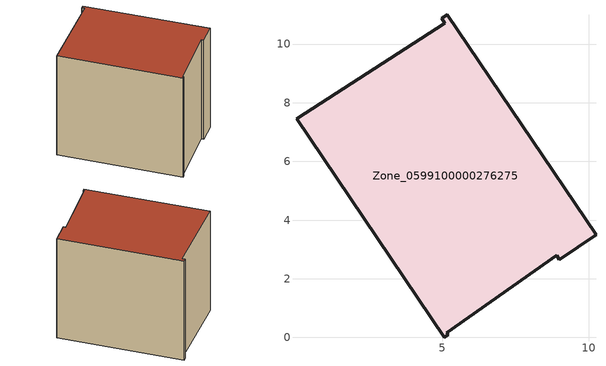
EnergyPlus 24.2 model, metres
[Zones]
Zone_0599100000276275
 floor ground (C_G): 5.07,0 0.04,7.45 5.09,10.71 5,10.88 5.18,11.01 10.25,3.5 9,2.65 8.91,2.81 5.15,0.15 5.21,0.09 z0
 wall outside (C_F): 10.25,3.5 5.18,11.01 5,10.88 5.09,10.71 0.04,7.45 5.07,0 5.21,0.09 5.15,0.15 8.91,2.81 9,2.65 10.25,3.5 z0:8.14
 roof outside (C_R): 0.04,7.45 5.07,0 5.21,0.09 5.15,0.15 8.91,2.81 9,2.65 10.25,3.5 5.18,11.01 5,10.88 5.09,10.71 z8.14
[BUILDING]
Pand.0599100000276275: North Axis=0; Terrain=City; Loads Convergence Tolerance Value=0.04; Temperature Convergence Tolerance Value=0.4; Solar Distribution=FullExterior; Maximum Number of Warmup Days=25; Minimum Number of Warmup Days=1
[Site:Location]
Rotterdam.The.Hague.AP_ZH_NLD Design_Conditions: Latitude=51.96; Longitude=4.45; Time Zone=1; Elevation=-4.5
[SITE:GROUNDTEMPERATURE:BUILDINGSURFACE]
18, 18, 18, 18, 18, 18, 18, 18, 18, 18, 18, 18
[MATERIAL] Thermal Absorptance=0.9; Solar Absorptance=0.7; Visible Absorptance=0.7
Name | Roughness | Thickness | Conductivity | Density | Specific Heat
G.TI.1975-1991 | MediumSmooth | 0.15 | 0.288461 | 540 | 1210
F.TI.1975-1991 | Rough | 0.3 | 0.230769 | 1920 | 840
R.TI.1975-1991 | MediumRough | 0.2 | 0.153846 | 1500 | 1000
[CONSTRUCTION]
C_G: G.TI.1975-1991
C_F: F.TI.1975-1991
C_R: R.TI.1975-1991
[ZONE]
Zone_0599100000276275: Type=1; Multiplier=1; Ceiling Height=Autocalculate; Volume=Autocalculate; Floor Area=autocalculate; Part of Total Floor Area=Yes
[ZONEINFILTRATION:DESIGNFLOWRATE]
Infil_Zone_0599100000276275: Zone or ZoneList or Space or SpaceList=Zone_0599100000276275; Schedule=AlwaysOn; Design Flow Rate Calculation Method=Flow/Area; Flow Rate per Floor Area=0.003; Constant Term Coefficient=1; Temperature Term Coefficient=0; Velocity Term Coefficient=0; Velocity Squared Term Coefficient=0
[HVACTEMPLATE:ZONE:IDEALLOADSAIRSYSTEM]
Zone_0599100000276275: Maximum Heating Supply Air Temperature=50; Minimum Cooling Supply Air Temperature=13; Maximum Heating Supply Air Humidity Ratio=0.0156; Minimum Cooling Supply Air Humidity Ratio=0.0077; Heating Limit=NoLimit; Cooling Limit=NoLimit; Dehumidification Control Type=ConstantSensibleHeatRatio; Cooling Sensible Heat Ratio=0.7; Dehumidification Setpoint=60; Humidification Control Type=None; Humidification Setpoint=30; Outdoor Air Method=None; Outdoor Air Flow Rate per Person=0.00944; Outdoor Air Flow Rate per Zone Floor Area=0; Outdoor Air Flow Rate per Zone=0; Demand Controlled Ventilation Type=None; Outdoor Air Economizer Type=NoEconomizer; Heat Recovery Type=None; Sensible Heat Recovery Effectiveness=0.7; Latent Heat Recovery Effectiveness=0.65
[ZONECONTROL:THERMOSTAT]
ThermostatControl_Zone_0599100000276275: Zone or ZoneList=Zone_0599100000276275; Control Type Schedule=DualSetpointControlType; Control 1=Thermostat_Zone_0599100000276275; Temperature Difference Between Cutout And Setpoint=0
[THERMOSTATSETPOINT:DUALSETPOINT]
Thermostat_Zone_0599100000276275: Heating Setpoint Temperature Schedule=HeatingSetpoint_Zone_0599100000276275; Cooling Setpoint Temperature Schedule=CoolingSetpoint_Zone_0599100000276275
[SCHEDULE:COMPACT]
HeatingSetpoint_Zone_0599100000276275: Through: 12/31, For: AllDays, Until: 24:00, 21
CoolingSetpoint_Zone_0599100000276275: Through: 12/31, For: AllDays, Until: 24:00, 24
DualSetpointControlType: Through: 12/31, For: AllDays, Until: 24:00, 4
AlwaysOn: Through: 12/31, For: AllDays, Until: 24:00, 1
